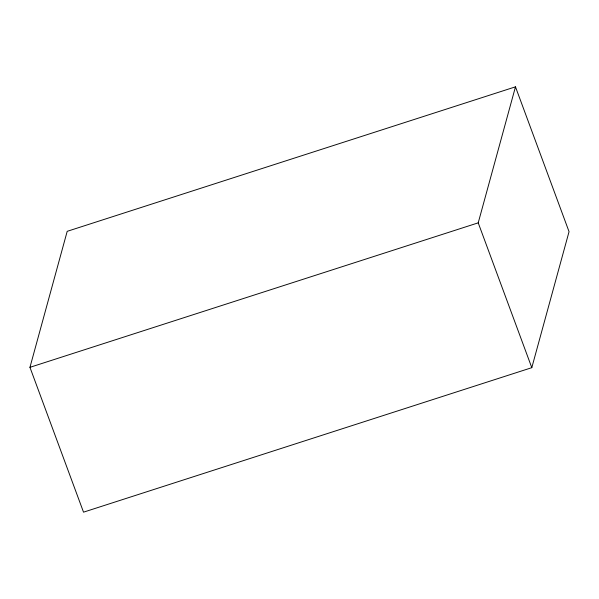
<?xml version="1.0" encoding="UTF-8"?>
<svg xmlns="http://www.w3.org/2000/svg" width="599" height="599" viewBox="0 0 599 599"><rect width="100%" height="100%" fill="white"/><g stroke="black" fill="none" stroke-linecap="round" stroke-linejoin="round"><path stroke-width="0.9" d="M29.95 367.329L67.2 231.326L515.477 86.833L569.05 231.671L531.8 367.674L83.523 512.167L29.95 367.329L478.219 222.843L515.477 86.833M478.219 222.843L531.8 367.674"/></g></svg>
